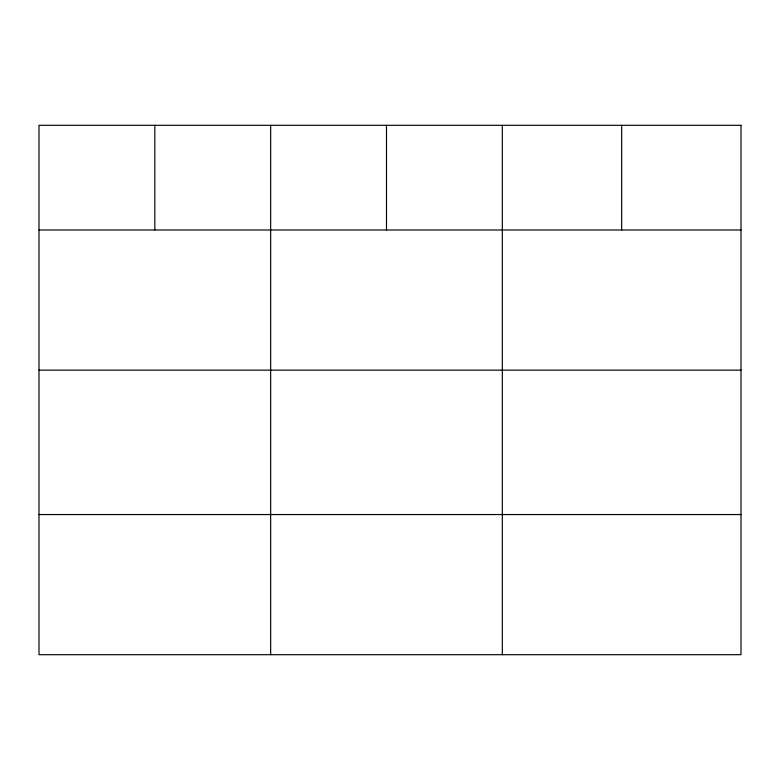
<?xml version="1.0" encoding="UTF-8"?>
<svg xmlns="http://www.w3.org/2000/svg" width="780" height="780" viewBox="0 0 780 780"><rect width="100%" height="100%" fill="white"/><g stroke="black" fill="none" stroke-linecap="round" stroke-linejoin="round"><path stroke-width="1.17" d="M39 230.002L741 230.002M39 370.149L741 370.149M39 514.547L741 514.547M621.66 125.307L621.66 230.002M502.32 125.307L502.32 654.693M386.49 125.307L386.49 230.002M270.66 125.307L270.66 654.693M154.83 125.307L154.83 230.002M741 125.307L39 125.307L39 654.693L741 654.693L741 125.307"/></g></svg>
